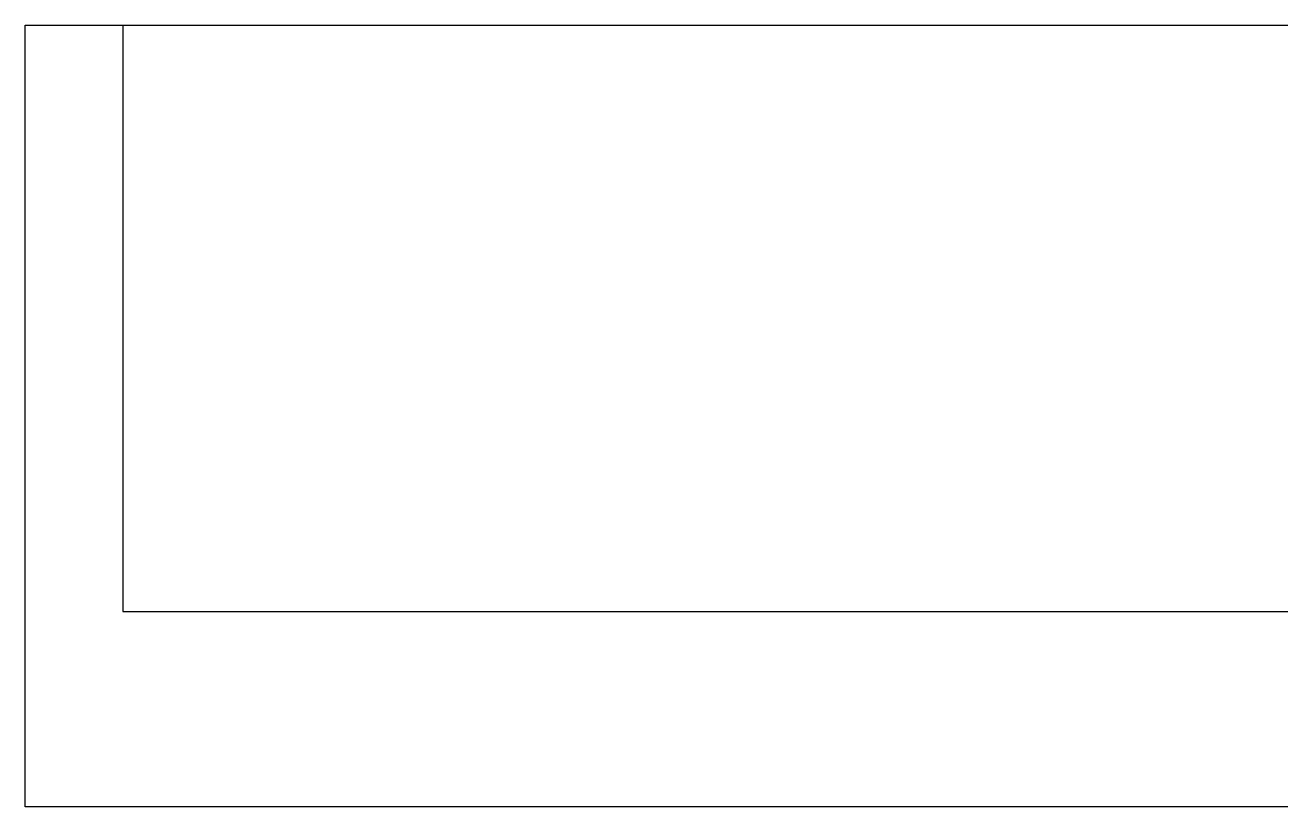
# Model space of a CAD drawing. Header units: millimetres. Extents: x -105 to 105, y -148 to 148.
# Drawn here: x -5.639 to -2.428, y 85.878 to 87.878 of the extents above; entities that cross this region are included whole.
import ezdxf

# ---------------------------------------------------------------- set-up
doc = ezdxf.new("R2010")
doc.units = ezdxf.units.MM
doc.layers.get('0').update_dxf_attribs({"lineweight": 18})

msp = doc.modelspace()

# ---------------------------------------------------------------- linework, layer by layer
at = {"color": 7, "lineweight": 30, "ltscale": 0.05}
msp.add_line((-5.6392, 85.8775), (-5.6392, 87.8775), dxfattribs=at)
at = {"color": 7, "lineweight": 30, "ltscale": 0.325}
for p, q in [((-5.6392, 87.8775), (7.3608, 87.8775)), ((7.3608, 85.8775), (-5.6392, 85.8775))]:
    msp.add_line(p, q, dxfattribs=at)
at = {"color": 7, "lineweight": 30, "ltscale": 0.0375}
msp.add_line((-5.3892, 87.8775), (-5.3892, 86.3775), dxfattribs=at)
at = {"color": 7, "lineweight": 30, "ltscale": 0.3125}
msp.add_line((-5.3892, 86.3775), (7.1108, 86.3775), dxfattribs=at)

doc.saveas('drawing.dxf')
